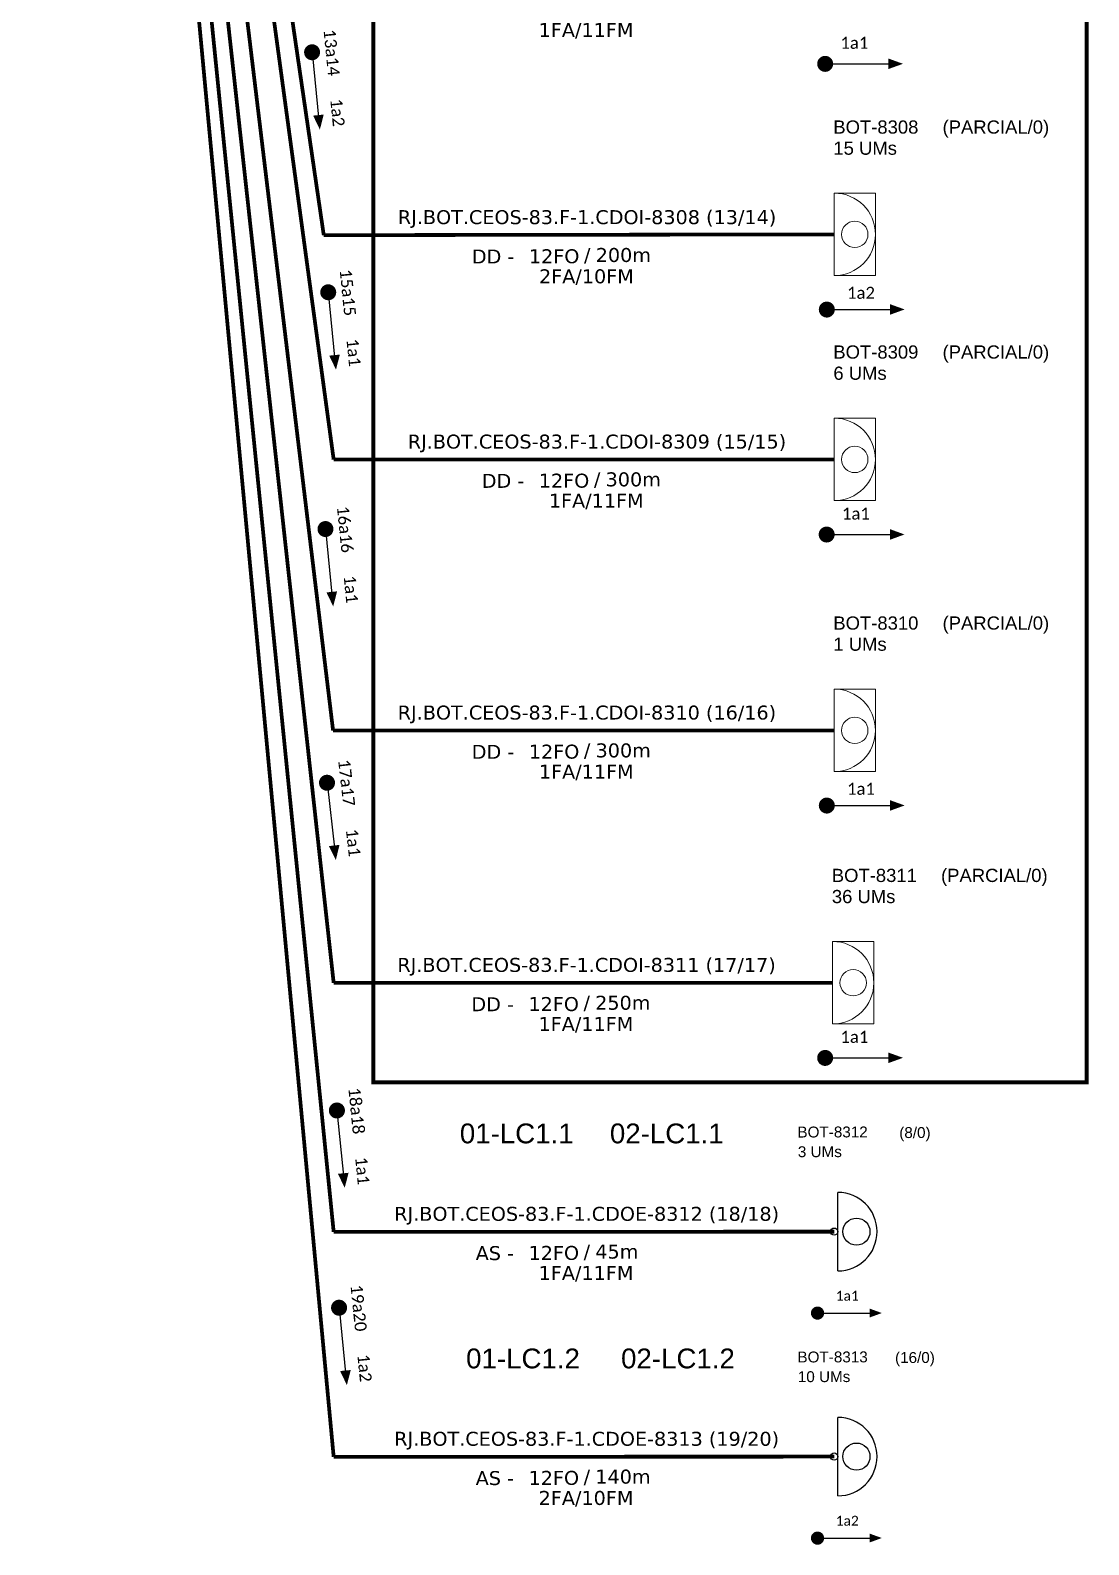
# Model space of a CAD drawing. Header units: millimetres. Extents: x 8469 to 9234, y -2805 to -2173.
# Drawn here: x 8675.2 to 8835.5, y -2804.9 to -2575.4 of the extents above; entities that cross this region are included whole.
import ezdxf
from ezdxf.enums import TextEntityAlignment as Align

# ---------------------------------------------------------------- set-up
doc = ezdxf.new("R2010")
doc.units = ezdxf.units.MM
doc.header["$MEASUREMENT"] = 0
for name, color, linetype, lineweight in [("20.0-LEGENDA DOS CDO'S", 1, 'Continuous', 0), ('20.1-CDO_INTERIOR', 1, 'Continuous', 0), ('20.2-CDO_POSTE', 1, 'Continuous', 5), ('40.1-ETIQUETAS', 1, 'Continuous', 20)]:
    doc.layers.add(name, color=color, linetype=linetype, lineweight=lineweight)
for name, color, linetype in [('CAP a instalar', 1, 'Continuous'), ('CD de instalação futura', 8, 'Continuous'), ('label_cabos', 7, 'Continuous'), ('SETA', 7, 'Continuous')]:
    doc.layers.add(name, color=color, linetype=linetype)
doc.styles.add('ARIAL', font='arial.ttf')
doc.styles.add('siredit', font='verdana.ttf')
doc.linetypes.add('FENCELINE1', pattern='A,0.25,-0.1,[133,ltypeshp.shx,S=0.1,R=0,X=-0.1,Y=0],-0.1,1', length=1.45)

# ---------------------------------------------------------------- blocks, each defined once
blk = doc.blocks.new('CDOI_INT')
at = {"layer": '20.1-CDO_INTERIOR', "color": 0, "lineweight": 18}
blk.add_lwpolyline([(4.25, -4.25), (4.25, 4.25), (0, 4.25), (0, -4.25)], close=True, dxfattribs=at)
blk.add_circle((2.12, 0), 1.36, dxfattribs=at)
blk.add_arc((0, 0), 4.25, 270, 90, dxfattribs=at)
at = {"layer": "20.0-LEGENDA DOS CDO'S", "color": 0, "style": 'ARIAL'}
for tag, p in [('CDO_N', (-0.08, 10.38)), ('SPLITER_1', (21.18, 10.38)), ('SURVEY', (-0.08, 8.2)), ('SPLITER_2', (21.19, 8.68)), ('SAP', (-0.08, 6.23)), ('1:XX', (5.94, -2.22)), ('UMS', (5.94, -4.24))]:
    blk.add_attdef(tag, p, '', height=1.36, dxfattribs=at)
blk.add_attdef('FIBRAS_UTILIZADAS', text='', height=1.36, dxfattribs=at).set_placement((15.34, 10.38), align=Align.CENTER)
blk = doc.blocks.new('ETIQUETA_RS5F')
at = {"layer": '40.1-ETIQUETAS', "color": 0, "style": 'siredit'}
blk.add_text('/', height=1.5, dxfattribs=at).set_placement((1.55, -1.95), align=Align.MIDDLE_RIGHT)
for tag, p in [('ETIQUETA_R_PRIMARIA', (1.18, 4.1)), ('ETIQUETA_R_SECUNDARIA', (1.18, 2.1)), ('F_ATIVAS/F_MORTAS', (1.11, -4.24))]:
    blk.add_attdef(tag, text='', height=1.5, dxfattribs=at).set_placement(p, align=Align.MIDDLE_CENTER)
for tag, p in [('TIPO_CABO', (-6.62, -2.12)), ('CAP_CABO', (0.37, -2.09))]:
    blk.add_attdef(tag, text='', height=1.5, dxfattribs=at).set_placement(p, align=Align.MIDDLE_RIGHT)
blk.add_attdef('METROS', text='', height=1.5, dxfattribs=at).set_placement((2.11, -1.95), align=Align.MIDDLE_LEFT)
for tag, p in [('FUSÃO_1', (0.82, -8.39)), ('FUSÃO_2', (0.82, -10.6)), ('FUSÃO_3', (0.82, -12.93)), ('FUSÃO_4', (0.82, -15.14)), ('FUSÃO_5', (0.82, -17.16))]:
    blk.add_attdef(tag, text='', height=1.5, dxfattribs=at).set_placement(p, align=Align.CENTER)
blk = doc.blocks.new('CDOE POSTE_')
at = {"color": 1}
blk.add_line((12.92, -5.49), (-2.38, -5.49), dxfattribs=at)
for centre, radius in [((5.27, -1.86), 2.64), ((5.27, -6.2), 0.708)]:
    blk.add_circle(centre, radius, dxfattribs=at)
blk.add_arc((5.27, -5.49), 7.65, 0, 180, dxfattribs=at)
blk = doc.blocks.new('CDOE-TEXTO PADRÃO')
at = {"layer": "20.0-LEGENDA DOS CDO'S", "color": 0, "style": 'ARIAL'}
for tag, p in [('CDO_N', (0.49, 7.39)), ('CORDOALHA', (0.5, 4.33)), ('SAP', (0.51, 1.67)), ('SPLITER_1', (0.59, -0.91)), ('SPLITER_2', (0.6, -3.55)), ('(XX-XX_F)S', (0.54, -8.29)), ('(XX-XX_L)S', (0.55, -10.83)), ('UMS', (0.55, -13.15))]:
    blk.add_attdef(tag, p, '', height=1.7, rotation=0.118, dxfattribs=at)
blk.add_attdef('FIBRAS_UTILIZADAS', text='', height=1.7, rotation=0.118, dxfattribs=at).set_placement((19.77, 7.43), align=Align.CENTER)

msp = doc.modelspace()

# ---------------------------------------------------------------- linework, layer by layer
at = {"color": 3, "const_width": 0.6}
msp.add_lwpolyline([(8727.15, -2318.79), (8835.2, -2318.79), (8835.2, -2734.81), (8727.15, -2734.81)], close=True, dxfattribs=at)
for points, const_width in [([(8717.81, -2578.16, 1), (8717.93, -2579.36, 1)], 1.21), ([(8794.98, -2580.52, 1), (8796.19, -2580.52, 1)], 1.21), ([(8720.26, -2614.52, 1), (8720.37, -2615.72, 1)], 1.21), ([(8795.23, -2617.74, 1), (8796.44, -2617.74, 1)], 1.21), ([(8719.84, -2650.39, 1), (8719.96, -2651.59, 1)], 1.21), ([(8795.21, -2651.82, 1), (8796.42, -2651.82, 1)], 1.21), ([(8720.06, -2688.82, 1), (8720.2, -2690.03, 1)], 1.21), ([(8795.23, -2692.88, 1), (8796.44, -2692.88, 1)], 1.21), ([(8794.98, -2731.11, 1), (8796.19, -2731.11, 1)], 1.21), ([(8721.57, -2738.47, 1), (8721.69, -2739.68, 1)], 1.21), ([(8721.9, -2768.35, 1), (8722.02, -2769.56, 1)], 1.21), ([(8793.93, -2769.77, 1), (8794.93, -2769.77, 1)], 1), ([(8793.93, -2803.86, 1), (8794.93, -2803.86, 1)], 1)]:
    msp.add_lwpolyline(points, format="xyb", close=True, dxfattribs=dict(const_width=const_width))
at = {"layer": 'CAP a instalar', "color": 8, "ltscale": 7, "const_width": 0.565}
for points in [[(8719.64, -2606.47), (8675.47, -2304.29)], [(8721.14, -2640.47), (8675.47, -2304.29)], [(8721.05, -2681.52), (8675.47, -2304.29)], [(8721.14, -2719.75), (8675.47, -2304.29)], [(8719.64, -2606.47), (8796.95, -2606.35)], [(8721.14, -2640.47), (8796.95, -2640.44)], [(8721.05, -2681.52), (8796.95, -2681.49)], [(8721.14, -2719.75), (8796.71, -2719.72)]]:
    msp.add_lwpolyline(points, dxfattribs=at)
at = {"layer": 'CAP a instalar', "color": 10, "linetype": 'FENCELINE1', "ltscale": 7, "const_width": 0.565}
for points in [[(8721.14, -2757.46), (8675.47, -2304.29)], [(8721.14, -2791.54), (8675.47, -2304.29)], [(8721.14, -2757.46), (8796.95, -2757.43)], [(8721.14, -2791.54), (8796.95, -2791.51)]]:
    msp.add_lwpolyline(points, dxfattribs=at)
at = {"layer": 'SETA'}
for points in [[(8717.87, -2578.76), (8718.9, -2589.11)], [(8795.58, -2580.52), (8805.99, -2580.52)], [(8720.32, -2615.12), (8721.34, -2625.47)], [(8795.84, -2617.74), (8806.24, -2617.74)], [(8719.9, -2650.99), (8720.92, -2661.34)], [(8795.82, -2651.82), (8806.22, -2651.82)], [(8720.13, -2689.42), (8721.3, -2699.76)], [(8795.84, -2692.88), (8806.24, -2692.88)], [(8795.58, -2731.11), (8805.99, -2731.11)], [(8721.63, -2739.07), (8722.66, -2749.43)], [(8721.96, -2768.95), (8722.99, -2779.31)], [(8794.43, -2769.77), (8803.03, -2769.77)], [(8794.43, -2803.86), (8803.03, -2803.86)]]:
    msp.add_lwpolyline(points, dxfattribs=at)
for points in [[(8805.15, -2579.7), (8807.37, -2580.51), (8805.15, -2581.31)], [(8719.63, -2588.2), (8719.05, -2590.48), (8718.03, -2588.36)], [(8805.4, -2616.92), (8807.62, -2617.72), (8805.4, -2618.53)], [(8722.08, -2624.56), (8721.49, -2626.84), (8720.47, -2624.72)], [(8805.39, -2651), (8807.6, -2651.81), (8805.39, -2652.62)], [(8721.66, -2660.43), (8721.07, -2662.72), (8720.05, -2660.59)], [(8805.4, -2692.06), (8807.62, -2692.86), (8805.4, -2693.67)], [(8722.02, -2698.84), (8721.47, -2701.13), (8720.42, -2699.02)], [(8805.15, -2730.29), (8807.37, -2731.09), (8805.15, -2731.9)], [(8723.4, -2748.51), (8722.81, -2750.8), (8721.79, -2748.67)], [(8802.34, -2769.09), (8804.17, -2769.76), (8802.34, -2770.43)], [(8723.73, -2778.39), (8723.14, -2780.68), (8722.12, -2778.55)], [(8802.34, -2803.18), (8804.17, -2803.84), (8802.34, -2804.51)]]:
    msp.add_solid(points, dxfattribs=at)

# ---------------------------------------------------------------- block references
at = {"layer": '20.2-CDO_POSTE'}
ref = msp.add_blockref('CDOE-TEXTO PADRÃO', (8798.49, -2754.24), dxfattribs=dict(at, xscale=0.972000002861023, yscale=0.972000002861023, zscale=0.972000002861023))
ref.add_attrib('CDO_N', 'BOT-8312', (8791.39, -2743.17), dxfattribs={"layer": "20.0-LEGENDA DOS CDO'S", "color": 0, "height": 1.652, "rotation": 0.118, "style": 'ARIAL'})
ref.add_attrib('CORDOALHA', '3 UMs', (8791.45, -2746.15), dxfattribs={"layer": "20.0-LEGENDA DOS CDO'S", "color": 0, "height": 1.652, "rotation": 0.118, "style": 'ARIAL'})
ref.add_attrib('FIBRAS_UTILIZADAS', '       (8/0)', dxfattribs={"layer": "20.0-LEGENDA DOS CDO'S", "color": 0, "height": 1.6523, "rotation": 0.118, "style": 'ARIAL'}).set_placement((8806.94, -2743.25), align=Align.CENTER)
ref = msp.add_blockref('CDOE-TEXTO PADRÃO', (8798.49, -2788.32), dxfattribs=dict(at, xscale=0.972000002861023, yscale=0.972000002861023, zscale=0.972000002861023))
ref.add_attrib('CDO_N', 'BOT-8313', (8791.39, -2777.25), dxfattribs={"layer": "20.0-LEGENDA DOS CDO'S", "color": 0, "height": 1.652, "rotation": 0.118, "style": 'ARIAL'})
ref.add_attrib('CORDOALHA', '10 UMs', (8791.45, -2780.23), dxfattribs={"layer": "20.0-LEGENDA DOS CDO'S", "color": 0, "height": 1.652, "rotation": 0.118, "style": 'ARIAL'})
ref.add_attrib('FIBRAS_UTILIZADAS', '       (16/0)', dxfattribs={"layer": "20.0-LEGENDA DOS CDO'S", "color": 0, "height": 1.6523, "rotation": 0.118, "style": 'ARIAL'}).set_placement((8806.94, -2777.33), align=Align.CENTER)
at = {"layer": 'CAP a instalar', "color": 8, "linetype": 'FENCELINE1', "ltscale": 7}
ref = msp.add_blockref('ETIQUETA_RS5F', (8757.79, -2569.4), dxfattribs=dict(at, xscale=1.411343981848631, yscale=1.411343981849711, zscale=1.411343981849999))
ref.add_attrib('ETIQUETA_R_SECUNDARIA', 'RJ.BOT.CEOS-83.F-1.CDOI-8307 (12/12)', dxfattribs={"layer": '40.1-ETIQUETAS', "color": 0, "height": 2.117, "style": 'siredit'}).set_placement((8759.46, -2566.43), align=Align.MIDDLE_CENTER)
ref.add_attrib('TIPO_CABO', 'DD -', dxfattribs={"layer": '40.1-ETIQUETAS', "color": 0, "height": 2.117, "style": 'siredit'}).set_placement((8748.45, -2572.39), align=Align.MIDDLE_RIGHT)
ref.add_attrib('CAP_CABO', '12FO', dxfattribs={"layer": '40.1-ETIQUETAS', "color": 0, "height": 2.117, "style": 'siredit'}).set_placement((8758.31, -2572.36), align=Align.MIDDLE_RIGHT)
ref.add_attrib('METROS', '150m', dxfattribs={"layer": '40.1-ETIQUETAS', "color": 0, "height": 2.117, "style": 'siredit'}).set_placement((8760.77, -2572.16), align=Align.MIDDLE_LEFT)
ref.add_attrib('F_ATIVAS/F_MORTAS', '1FA/11FM', dxfattribs={"layer": '40.1-ETIQUETAS', "color": 0, "height": 2.117, "style": 'siredit'}).set_placement((8759.36, -2575.39), align=Align.MIDDLE_CENTER)
ref = msp.add_blockref('ETIQUETA_RS5F', (8757.85, -2606.71), dxfattribs=dict(at, xscale=1.411343981848631, yscale=1.411343981849711, zscale=1.411343981849999))
ref.add_attrib('ETIQUETA_R_SECUNDARIA', 'RJ.BOT.CEOS-83.F-1.CDOI-8308 (13/14)', dxfattribs={"layer": '40.1-ETIQUETAS', "color": 0, "height": 2.117, "style": 'siredit'}).set_placement((8759.52, -2603.74), align=Align.MIDDLE_CENTER)
ref.add_attrib('TIPO_CABO', 'DD -', dxfattribs={"layer": '40.1-ETIQUETAS', "color": 0, "height": 2.117, "style": 'siredit'}).set_placement((8748.51, -2609.7), align=Align.MIDDLE_RIGHT)
ref.add_attrib('CAP_CABO', '12FO', dxfattribs={"layer": '40.1-ETIQUETAS', "color": 0, "height": 2.117, "style": 'siredit'}).set_placement((8758.36, -2609.66), align=Align.MIDDLE_RIGHT)
ref.add_attrib('METROS', '200m', dxfattribs={"layer": '40.1-ETIQUETAS', "color": 0, "height": 2.117, "style": 'siredit'}).set_placement((8760.83, -2609.47), align=Align.MIDDLE_LEFT)
ref.add_attrib('F_ATIVAS/F_MORTAS', '2FA/10FM', dxfattribs={"layer": '40.1-ETIQUETAS', "color": 0, "height": 2.117, "style": 'siredit'}).set_placement((8759.42, -2612.7), align=Align.MIDDLE_CENTER)
ref = msp.add_blockref('ETIQUETA_RS5F', (8759.35, -2640.71), dxfattribs=dict(at, xscale=1.411343981848631, yscale=1.411343981849711, zscale=1.411343981849999))
ref.add_attrib('ETIQUETA_R_SECUNDARIA', 'RJ.BOT.CEOS-83.F-1.CDOI-8309 (15/15)', dxfattribs={"layer": '40.1-ETIQUETAS', "color": 0, "height": 2.117, "style": 'siredit'}).set_placement((8761.02, -2637.74), align=Align.MIDDLE_CENTER)
ref.add_attrib('TIPO_CABO', 'DD -', dxfattribs={"layer": '40.1-ETIQUETAS', "color": 0, "height": 2.117, "style": 'siredit'}).set_placement((8750.01, -2643.69), align=Align.MIDDLE_RIGHT)
ref.add_attrib('CAP_CABO', '12FO', dxfattribs={"layer": '40.1-ETIQUETAS', "color": 0, "height": 2.117, "style": 'siredit'}).set_placement((8759.86, -2643.66), align=Align.MIDDLE_RIGHT)
ref.add_attrib('METROS', '300m', dxfattribs={"layer": '40.1-ETIQUETAS', "color": 0, "height": 2.117, "style": 'siredit'}).set_placement((8762.33, -2643.46), align=Align.MIDDLE_LEFT)
ref.add_attrib('F_ATIVAS/F_MORTAS', '1FA/11FM', dxfattribs={"layer": '40.1-ETIQUETAS', "color": 0, "height": 2.117, "style": 'siredit'}).set_placement((8760.91, -2646.7), align=Align.MIDDLE_CENTER)
ref = msp.add_blockref('ETIQUETA_RS5F', (8757.83, -2681.76), dxfattribs=dict(at, xscale=1.411343981848631, yscale=1.411343981849711, zscale=1.411343981849999))
ref.add_attrib('ETIQUETA_R_SECUNDARIA', 'RJ.BOT.CEOS-83.F-1.CDOI-8310 (16/16)', dxfattribs={"layer": '40.1-ETIQUETAS', "color": 0, "height": 2.117, "style": 'siredit'}).set_placement((8759.5, -2678.79), align=Align.MIDDLE_CENTER)
ref.add_attrib('TIPO_CABO', 'DD -', dxfattribs={"layer": '40.1-ETIQUETAS', "color": 0, "height": 2.117, "style": 'siredit'}).set_placement((8748.49, -2684.74), align=Align.MIDDLE_RIGHT)
ref.add_attrib('CAP_CABO', '12FO', dxfattribs={"layer": '40.1-ETIQUETAS', "color": 0, "height": 2.117, "style": 'siredit'}).set_placement((8758.35, -2684.71), align=Align.MIDDLE_RIGHT)
ref.add_attrib('METROS', '300m', dxfattribs={"layer": '40.1-ETIQUETAS', "color": 0, "height": 2.117, "style": 'siredit'}).set_placement((8760.81, -2684.52), align=Align.MIDDLE_LEFT)
ref.add_attrib('F_ATIVAS/F_MORTAS', '1FA/11FM', dxfattribs={"layer": '40.1-ETIQUETAS', "color": 0, "height": 2.117, "style": 'siredit'}).set_placement((8759.4, -2687.75), align=Align.MIDDLE_CENTER)
ref = msp.add_blockref('ETIQUETA_RS5F', (8757.77, -2719.99), dxfattribs=dict(at, xscale=1.411343981848631, yscale=1.411343981849711, zscale=1.411343981849999))
ref.add_attrib('ETIQUETA_R_SECUNDARIA', 'RJ.BOT.CEOS-83.F-1.CDOI-8311 (17/17)', dxfattribs={"layer": '40.1-ETIQUETAS', "color": 0, "height": 2.117, "style": 'siredit'}).set_placement((8759.44, -2717.02), align=Align.MIDDLE_CENTER)
ref.add_attrib('TIPO_CABO', 'DD -', dxfattribs={"layer": '40.1-ETIQUETAS', "color": 0, "height": 2.117, "style": 'siredit'}).set_placement((8748.44, -2722.98), align=Align.MIDDLE_RIGHT)
ref.add_attrib('CAP_CABO', '12FO', dxfattribs={"layer": '40.1-ETIQUETAS', "color": 0, "height": 2.117, "style": 'siredit'}).set_placement((8758.29, -2722.95), align=Align.MIDDLE_RIGHT)
ref.add_attrib('METROS', '250m', dxfattribs={"layer": '40.1-ETIQUETAS', "color": 0, "height": 2.117, "style": 'siredit'}).set_placement((8760.75, -2722.75), align=Align.MIDDLE_LEFT)
ref.add_attrib('F_ATIVAS/F_MORTAS', '1FA/11FM', dxfattribs={"layer": '40.1-ETIQUETAS', "color": 0, "height": 2.117, "style": 'siredit'}).set_placement((8759.34, -2725.98), align=Align.MIDDLE_CENTER)
at = {"layer": 'CAP a instalar', "color": 10, "linetype": 'FENCELINE1', "ltscale": 7}
ref = msp.add_blockref('ETIQUETA_RS5F', (8757.79, -2757.7), dxfattribs=dict(at, xscale=1.411343981848631, yscale=1.411343981849711, zscale=1.411343981849999))
ref.add_attrib('ETIQUETA_R_SECUNDARIA', 'RJ.BOT.CEOS-83.F-1.CDOE-8312 (18/18)', dxfattribs={"layer": '40.1-ETIQUETAS', "color": 0, "height": 2.117, "style": 'siredit'}).set_placement((8759.46, -2754.73), align=Align.MIDDLE_CENTER)
ref.add_attrib('TIPO_CABO', 'AS -', dxfattribs={"layer": '40.1-ETIQUETAS', "color": 0, "height": 2.117, "style": 'siredit'}).set_placement((8748.45, -2760.68), align=Align.MIDDLE_RIGHT)
ref.add_attrib('CAP_CABO', '12FO', dxfattribs={"layer": '40.1-ETIQUETAS', "color": 0, "height": 2.117, "style": 'siredit'}).set_placement((8758.31, -2760.65), align=Align.MIDDLE_RIGHT)
ref.add_attrib('METROS', '45m', dxfattribs={"layer": '40.1-ETIQUETAS', "color": 0, "height": 2.117, "style": 'siredit'}).set_placement((8760.77, -2760.45), align=Align.MIDDLE_LEFT)
ref.add_attrib('F_ATIVAS/F_MORTAS', '1FA/11FM', dxfattribs={"layer": '40.1-ETIQUETAS', "color": 0, "height": 2.117, "style": 'siredit'}).set_placement((8759.36, -2763.69), align=Align.MIDDLE_CENTER)
ref = msp.add_blockref('ETIQUETA_RS5F', (8757.79, -2791.78), dxfattribs=dict(at, xscale=1.411343981848631, yscale=1.411343981849711, zscale=1.411343981849999))
ref.add_attrib('ETIQUETA_R_SECUNDARIA', 'RJ.BOT.CEOS-83.F-1.CDOE-8313 (19/20)', dxfattribs={"layer": '40.1-ETIQUETAS', "color": 0, "height": 2.117, "style": 'siredit'}).set_placement((8759.46, -2788.81), align=Align.MIDDLE_CENTER)
ref.add_attrib('TIPO_CABO', 'AS -', dxfattribs={"layer": '40.1-ETIQUETAS', "color": 0, "height": 2.117, "style": 'siredit'}).set_placement((8748.45, -2794.76), align=Align.MIDDLE_RIGHT)
ref.add_attrib('CAP_CABO', '12FO', dxfattribs={"layer": '40.1-ETIQUETAS', "color": 0, "height": 2.117, "style": 'siredit'}).set_placement((8758.31, -2794.73), align=Align.MIDDLE_RIGHT)
ref.add_attrib('METROS', '140m', dxfattribs={"layer": '40.1-ETIQUETAS', "color": 0, "height": 2.117, "style": 'siredit'}).set_placement((8760.77, -2794.54), align=Align.MIDDLE_LEFT)
ref.add_attrib('F_ATIVAS/F_MORTAS', '2FA/10FM', dxfattribs={"layer": '40.1-ETIQUETAS', "color": 0, "height": 2.117, "style": 'siredit'}).set_placement((8759.36, -2797.77), align=Align.MIDDLE_CENTER)
at = {"layer": 'CD de instalação futura', "color": 8, "ltscale": 11}
ref = msp.add_blockref('CDOI_INT', (8796.95, -2606.35), dxfattribs=dict(at, xscale=1.470653668531895, yscale=1.470653668531895, zscale=1.470653668531895))
ref.add_attrib('CDO_N', 'BOT-8308', (8796.82, -2591.09), dxfattribs={"layer": "20.0-LEGENDA DOS CDO'S", "color": 0, "height": 2, "style": 'ARIAL'})
ref.add_attrib('FIBRAS_UTILIZADAS', '     (PARCIAL/0)', dxfattribs={"layer": "20.0-LEGENDA DOS CDO'S", "color": 0, "height": 2.0005, "style": 'ARIAL'}).set_placement((8819.5, -2591.09), align=Align.CENTER)
ref.add_attrib('SURVEY', '15 UMs', (8796.83, -2594.29), dxfattribs={"layer": "20.0-LEGENDA DOS CDO'S", "color": 0, "height": 2, "style": 'ARIAL'})
ref = msp.add_blockref('CDOI_INT', (8796.95, -2640.44), dxfattribs=dict(at, xscale=1.470653668531895, yscale=1.470653668531895, zscale=1.470653668531895))
ref.add_attrib('CDO_N', 'BOT-8309', (8796.82, -2625.17), dxfattribs={"layer": "20.0-LEGENDA DOS CDO'S", "color": 0, "height": 2, "style": 'ARIAL'})
ref.add_attrib('FIBRAS_UTILIZADAS', '     (PARCIAL/0)', dxfattribs={"layer": "20.0-LEGENDA DOS CDO'S", "color": 0, "height": 2.0005, "style": 'ARIAL'}).set_placement((8819.5, -2625.17), align=Align.CENTER)
ref.add_attrib('SURVEY', '6 UMs', (8796.83, -2628.38), dxfattribs={"layer": "20.0-LEGENDA DOS CDO'S", "color": 0, "height": 2, "style": 'ARIAL'})
ref = msp.add_blockref('CDOI_INT', (8796.95, -2681.49), dxfattribs=dict(at, xscale=1.470653668531895, yscale=1.470653668531895, zscale=1.470653668531895))
ref.add_attrib('CDO_N', 'BOT-8310', (8796.82, -2666.23), dxfattribs={"layer": "20.0-LEGENDA DOS CDO'S", "color": 0, "height": 2, "style": 'ARIAL'})
ref.add_attrib('FIBRAS_UTILIZADAS', '     (PARCIAL/0)', dxfattribs={"layer": "20.0-LEGENDA DOS CDO'S", "color": 0, "height": 2.0005, "style": 'ARIAL'}).set_placement((8819.5, -2666.23), align=Align.CENTER)
ref.add_attrib('SURVEY', '1 UMs', (8796.83, -2669.43), dxfattribs={"layer": "20.0-LEGENDA DOS CDO'S", "color": 0, "height": 2, "style": 'ARIAL'})
ref = msp.add_blockref('CDOI_INT', (8796.71, -2719.72), dxfattribs=dict(at, xscale=1.470653668531895, yscale=1.470653668531895, zscale=1.470653668531895))
ref.add_attrib('CDO_N', 'BOT-8311', (8796.59, -2704.46), dxfattribs={"layer": "20.0-LEGENDA DOS CDO'S", "color": 0, "height": 2, "style": 'ARIAL'})
ref.add_attrib('FIBRAS_UTILIZADAS', '     (PARCIAL/0)', dxfattribs={"layer": "20.0-LEGENDA DOS CDO'S", "color": 0, "height": 2.0005, "style": 'ARIAL'}).set_placement((8819.27, -2704.46), align=Align.CENTER)
ref.add_attrib('SURVEY', '36 UMs', (8796.6, -2707.66), dxfattribs={"layer": "20.0-LEGENDA DOS CDO'S", "color": 0, "height": 2, "style": 'ARIAL'})
at = {"layer": 'label_cabos', "xscale": 0.7775999903678894, "yscale": 0.7775999903678894, "zscale": 0.7775999903678894, "rotation": 270}
for p in [(8801.77, -2753.33), (8801.77, -2787.41)]:
    msp.add_blockref('CDOE POSTE_', p, dxfattribs=at)

# ---------------------------------------------------------------- texts
at = {"color": 3, "style": 'ARIAL'}
for s, p in [('01-LC1.1', (8740.25, -2744.05)), ('02-LC1.1', (8762.98, -2744.05)), ('01-LC1.2', (8741.2, -2778.14)), ('02-LC1.2', (8764.67, -2778.14))]:
    msp.add_text(s, height=3, dxfattribs=at).set_placement(p)
at = {"char_height": 1.815, "width": 30.6841, "attachment_point": 5}
for s, insert, rotation in [('{\\fCalibri|b0|i0|c0|p34;\\C7;13a14}', (8720.84, -2578.81), 275.662), ('{\\fCalibri|b0|i0|c0|p34;\\C7;1a2}', (8721.72, -2587.9), 275.662), ('{\\fCalibri|b0|i0|c0|p34;\\C7;15a15}', (8723.29, -2615.17), 275.662), ('{\\fCalibri|b0|i0|c0|p34;\\C7;1a1}', (8724.17, -2624.26), 275.662), ('{\\fCalibri|b0|i0|c0|p34;\\C7;16a16}', (8722.87, -2651.04), 275.662), ('{\\fCalibri|b0|i0|c0|p34;\\C7;1a1}', (8723.75, -2660.13), 275.662), ('{\\fCalibri|b0|i0|c0|p34;\\C7;17a17}', (8723.1, -2689.43), 276.4435), ('{\\fCalibri|b0|i0|c0|p34;\\C7;1a1}', (8724.11, -2698.51), 276.4435), ('{\\fCalibri|b0|i0|c0|p34;\\C7;18a18}', (8724.6, -2739.12), 275.662), ('{\\fCalibri|b0|i0|c0|p34;\\C7;1a1}', (8725.49, -2748.21), 275.662), ('{\\fCalibri|b0|i0|c0|p34;\\C7;19a20}', (8724.93, -2769), 275.662), ('{\\fCalibri|b0|i0|c0|p34;\\C7;1a2}', (8725.82, -2778.09), 275.662)]:
    msp.add_mtext(s, dxfattribs=dict(at, insert=insert, rotation=rotation))
at = {"attachment_point": 5}
for s, insert, char_height, width in [('{\\fCalibri|b0|i0|c0|p34;\\C7;1a1}', (8800.01, -2577.34), 1.815, 30.6841), ('{\\fCalibri|b0|i0|c0|p34;\\C7;1a2}', (8801.01, -2615.21), 1.815, 30.6841), ('{\\fCalibri|b0|i0|c0|p34;\\C7;1a1}', (8800.24, -2648.65), 1.815, 30.6841), ('{\\fCalibri|b0|i0|c0|p34;\\C7;1a1}', (8801.01, -2690.35), 1.815, 30.6841), ('{\\fCalibri|b0|i0|c0|p34;\\C7;1a1}', (8800.01, -2727.93), 1.815, 30.6841), ('{\\fCalibri|b0|i0|c0|p34;\\C7;1a1}', (8798.93, -2767.15), 1.5, 25.3588), ('{\\fCalibri|b0|i0|c0|p34;\\C7;1a2}', (8798.93, -2801.23), 1.5, 25.3588)]:
    msp.add_mtext(s, dxfattribs=dict(at, insert=insert, char_height=char_height, width=width))

doc.saveas('drawing.dxf')
